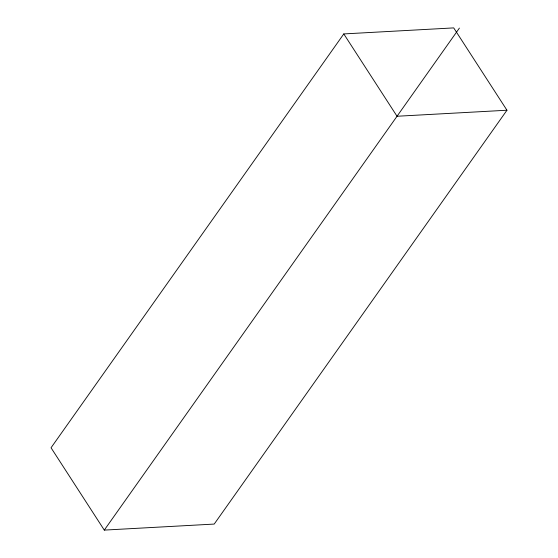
<?xml version="1.0" encoding="UTF-8"?>
<svg xmlns="http://www.w3.org/2000/svg" width="558" height="558" viewBox="0 0 558 558"><rect width="100%" height="100%" fill="white"/><g stroke="black" fill="none" stroke-linecap="round" stroke-linejoin="round"><path stroke-width="0.84" d="M343.791 33.926L51.043 447.767L104.29 530.1L214.209 524.074L506.957 110.233L453.71 27.9L343.791 33.926L397.038 116.252L506.957 110.233M104.29 530.1L459.401 28.088"/></g></svg>
